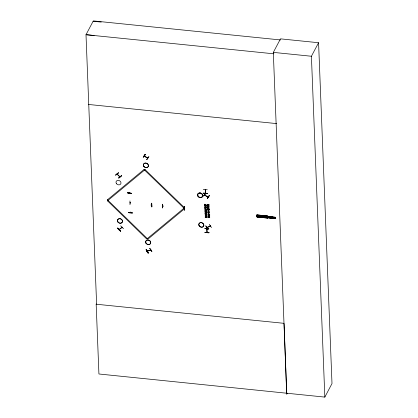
<?xml version="1.0" encoding="UTF-8"?>
<svg xmlns="http://www.w3.org/2000/svg" width="418" height="418" viewBox="0 0 418 418"><rect width="100%" height="100%" fill="white"/><g stroke="black" fill="none" stroke-linecap="round" stroke-linejoin="round"><path stroke-width="0.63" d="M205.17 194.731L205.071 194.877M208.253 196.988L204.71 194.934L204.924 194.574M117.035 174.019L119.992 176.882L120.159 176.521M119.736 176.422L119.95 176.323M205.75 208.483C206.037 209.658 204.235 209.261 205.045 208.41M208.577 208.556C208.859 209.737 207.056 209.334 207.871 208.488M205.969 209.131L206.001 208.504L204.987 208.525M207.448 193.649C199.24 192.499 205.081 194.109 207.5 193.341M205.583 208.467L205.254 209.073L205.228 208.43M204.961 232.481L209 232.889L209.042 232.591M204.956 232.33L209.042 232.627L204.956 232.497M208.404 208.54L208.08 209.146L208.049 208.504M256.887 214.941L267.875 216.069L267.933 217.882L256.95 216.738M256.934 215.343L267.886 216.425L256.913 215.526L256.903 215.244L267.865 216.482L267.823 216.001L256.887 214.894L256.898 215.176L267.834 216.252M256.965 216.451L267.875 217.464L267.896 218.102L256.96 216.989L256.986 216.414M256.981 216.827L267.881 217.747M267.896 218.102L256.96 216.952M268.393 216.874L275.687 217.616L268.372 216.743L275.655 217.308M268.403 217.721L275.734 218.551L268.403 217.799L268.398 216.597L275.692 217.339L275.708 218.698L268.403 217.694L275.718 218.588M132.417 212.945L128.378 212.673L132.417 213.102L132.469 212.804L128.425 212.396M205.092 204.919C203.556 202.944 206.131 205.452 205.813 204.59A0.69 0.575 27.9 0 0 205.672 204.318L206.032 204.392M208.195 213.885L208.289 214.502L207.986 214.596L208.091 213.807L208.781 214.465L209.01 214.183A0.69 0.575 27.9 0 0 208.869 213.911L208.927 213.786M206.116 206.842L205.886 207.203L206.137 207.109M206.947 229.205L206.826 228.986M207.077 232.434L206.915 228.886M209.967 226.107L210.406 225.751M210.379 226.065L206.936 227.496L207.088 227.23M268.403 216.832L275.702 217.579L268.372 216.79M275.697 218.462L268.398 217.538L268.44 217.809M205.181 189.626L205.311 189.411M205.504 193.231L203.509 196.131L205.635 192.985M206.978 232.215L206.753 228.86M206.868 232.136L207.171 231.985M150.867 249.849L147.193 251.265L150.83 249.865M129.57 193.597L129.533 193.241L129.747 193.581M207.584 204.407C206.915 205.395 209.371 205.055 208.483 205.259C208.274 205.86 207.516 206.513 207.918 205.217M207.777 209.261L207.856 209.883L208.89 209.92M205.907 209.235L205.693 208.592M207.814 208.598C208.551 207.344 209.491 210.285 208.561 208.676M121.931 227.46L119.12 229.519L119.261 229.268M122.155 227.23L119.229 229.639L119.616 229.221M122.056 227.449L121.758 227.685L122.051 227.131M207.777 204.423L207.772 204.872L208.692 204.872M207.971 209.277L207.965 209.726L208.88 209.726M204.872 205.525L204.914 206.466L205.902 206.57A0.549 0.46 27.9 0 0 206.064 206.314C205.755 204.695 204.658 207.521 205.107 205.546M207.683 205.191L207.72 206.131L208.707 206.236A0.549 0.46 27.9 0 0 208.869 205.985L208.164 205.337M205.254 215.098L205.29 216.038L206.278 216.143A0.549 0.46 27.9 0 0 206.44 215.887C206.131 214.256 205.034 217.104 205.489 215.118M115.702 175.121L118.461 172.843L115.765 175.006M117.233 173.747C116.58 173.595 119.564 177.122 120.191 176.605M117.364 174.337L117.531 173.977M118.722 177.869L118.827 178.136L121.581 175.858L121.476 175.591M184.693 208.629L147.883 239.169L107.405 199.767M119.893 176.318L119.658 176.595M184.651 207.631L146.77 239.059L107.442 200.765M121.492 175.617L118.712 178.005L121.466 175.727M143.243 157.184L145.187 154.252L143.301 157.069M144.445 155.538C143.573 156.301 147.737 158.657 147.847 157.873M147.831 157.821L147.611 158.176L144.539 155.559M145.37 154.388L143.233 157.137M144.78 155.726L144.555 156.076L144.79 155.778M147.47 157.696L147.371 158.009L147.596 157.659M146.739 159.43L146.87 159.671L148.865 156.64M129.658 193.038L129.554 193.273M148.86 156.771L146.734 159.561M129.799 193.053L129.533 193.597M129.721 193.602L129.846 193.132M129.737 193.633L129.852 193.382M107.316 199.935L144.126 169.394M131.644 193.456L127.6 192.823L131.707 193.346M107.353 200.938L145.234 169.509M129.956 200.948L129.993 204.674M130.123 202.62L130.432 202.986L130.024 202.944M130.165 202.589L130.17 202.772M130.379 202.996L130.5 202.72M117.792 228.024C117.176 228.322 120.447 231.609 120.687 230.935M123.503 228.719L120.624 225.804M119.443 229.294L119.13 229.492L119.459 229.111M121.962 227.146L122.019 227.47M130.411 212.119L130.322 212.684L130.552 212.135M130.599 212.177L130.463 212.699L130.604 212.428M151.708 204.94L151.18 205.123L151.222 204.825M151.154 205.092L151.337 204.742M151.703 204.815L151.52 205.17L151.619 204.768M151.765 203.273L151.886 206.915L151.624 203.164M162.602 204.23L162.315 204.318L162.435 207.95C163.119 204.705 162.147 201.565 162.644 207.939M162.785 205.87L162.602 206.22L163.114 206.069M162.968 206.299L163.109 205.938L162.686 206.246M146.279 249.515C145.636 249.677 147.935 253.554 148.296 252.916M147.298 251.37L147.591 250.915M147.648 250.936L147.611 251.265M149.717 248.287L151.933 251.615L149.775 248.255M150.705 249.724L150.396 250.21L150.799 249.729M183.962 208.201L183.915 208.054M183.957 208.018L183.774 208.373L184.328 208.221M184.233 208.049L184.139 208.451L184.322 208.096M184.359 210.071L184.244 206.44L184.338 210.061M273.32 52.381L280.483 38.853L318.579 42.73L331.996 383.578L324.838 397.1L286.743 393.223L273.32 52.381L311.415 56.252L318.579 42.73M203.258 189.411L207.302 189.756M203.399 193.043L207.495 193.377M205.578 192.693L205.348 193.241L205.311 189.448M205.301 189.735L205.201 189.934M205.504 193.21L205.452 189.427M205.363 190.028L205.504 189.756M204.83 194.558C204.24 195.028 208.138 198.043 208.305 196.716M208.002 196.564L207.845 196.92L208.059 196.559M209.402 195.702L207.427 198.613L207.291 198.372M208.321 196.768L208.091 197.071M207.234 198.487L209.261 195.478L207.276 198.487M205.092 204.909L204.998 204.292M206.513 205.588C207.103 205.013 204.475 206.163 204.778 205.102M204.94 204.407L205.713 205.092L205.959 204.219M205.353 205.672L206.09 205.896M206.142 207.302L204.804 207.281L204.857 206.978M205.525 205.875C206.492 206.116 205.076 207.072 205.588 205.76M206.173 208.059L204.83 208.044L204.883 207.736M204.794 207.088L205.703 207.182L205.886 206.67M204.825 207.85L205.734 207.945L205.917 207.427M205.912 207.96L206.142 207.453M206.764 210.39L204.919 210.322L205.034 210.019M205.144 210.149C204.904 208.545 207.244 210.865 205.207 210.035M205.154 211.356L205.019 211.147M207.48 207.192L207.255 207.171M208.629 204.987L208.676 204.517M208.822 206.79L208.932 206.487L208.822 206.79A0.59 0.496 27.9 0 1 208.916 207.176L207.903 207.401L207.83 206.57M208.336 205.546C209.293 205.755 207.892 206.769 208.394 205.431M209.235 204.93L208.807 205.003L208.854 204.533M206.074 211.445C206.544 212.412 204.559 212.156 205.337 211.372M206.758 210.197L206.121 210.129M208.707 206.659C209.178 207.605 207.265 207.375 208.007 206.586M206.382 213.342C202.558 213.164 208.357 213.399 205.066 212.307M208.995 208.138L207.657 208.117L207.709 207.814M208.817 205.196L209.246 205.123M206.34 213.932C206.894 213.373 204.82 214.486 205.113 213.493M205.097 211.466L205.342 212.229L206.283 211.968A0.601 0.502 27.9 0 0 206.194 211.581L206.257 211.466M206.947 215.051C202.234 214.831 208.488 215.024 205.128 213.964M207.647 207.924L208.556 208.018L208.739 207.5M206.194 211.581L206.748 211.633L206.8 211.33M208.99 207.945L208.739 208.039L208.916 207.72M209.141 211.79C205.316 211.612 211.116 211.848 207.824 210.75M205.729 215.244L206.466 215.469M206.607 213.635L206.555 213.969L206.826 213.655M208.822 209.841L209.01 209.23M205.902 215.448C206.863 215.657 205.457 216.676 205.964 215.333M209.428 209.784L209 209.857L209.047 209.387M206.941 214.857C206.053 215.401 206.633 213.462 205.071 214.079M207.041 217.329L205.196 217.261L205.306 216.963M205.421 217.094C205.175 215.484 207.521 217.804 205.478 216.979M209.005 210.05L209.434 209.977M209.131 211.597L208.89 211.033L207.767 210.865M207.03 217.135C206.863 217.574 205.191 215.087 205.186 217.083M208.138 213.995L208.916 214.68L209.157 213.812M209.549 217.381L207.992 216.665L208.044 216.325M209.622 215.27L209.664 216.054A0.564 0.47 27.9 0 1 209.496 216.263C208.253 215.479 208.237 215.688 208.138 216.101M209.711 215.176C210.165 214.523 208.979 215.709 209.099 214.815M209.794 217.595L208.028 217.532L208.08 217.229M209.731 217.71L208.404 216.55M208.075 216.21C207.448 213.739 210.029 217.391 209.35 215.244M209.7 216.801C210.061 216.268 208.937 217.208 208.347 216.665M204.804 228.662L208.843 228.871M207.15 227.397L207.38 227.141M207.391 227.46L207.323 227.126M206.711 228.933L206.858 228.662M206.999 228.677L206.743 229.184M208.148 229.095L207.903 229.294L205.849 225.882M209.93 226.122L210.082 225.856M210.332 226.133L210.484 225.866M211.518 227.549L209.266 224.32M272.337 216.952L272.384 218.165M273.079 217.026L273.126 218.238M273.733 217.094L273.785 218.3M274.474 217.167L274.521 218.379M274.971 217.219L275.018 218.431M286.743 393.223L98.925 373.99L96.171 304.163L96.615 304.21L86.003 34.704L93.313 20.9L280.546 39.95M287.286 393.207L286.696 394.32L284.078 323.987M151.149 204.966L151.562 205.133M183.768 208.248L184.218 208.295M210.364 226.112L207.093 227.596M117.578 228.254L120.478 231.154M120.624 231.044L117.73 228.124L120.619 231.034M206.058 210.244C206.779 209.246 204.371 209.152 204.914 210.139M206.168 213.248L206.199 212.637L205.003 212.417M207.903 229.289L205.693 225.96M146.028 249.698L148.05 253.089M151.191 204.972L151.546 204.992M118.493 172.718L115.697 175.074M206.09 212.135L205.4 212.119M209.042 214.925L209.7 214.951M93.104 21.292L101.271 22.076M94.17 35.488L86.003 34.704L273.884 53.823M96.615 304.257L96.177 304.215L284.057 323.333M88.308 104.437L276.632 123.603M204.721 205.212L206.502 205.395M207.767 206.685L207.37 206.743L207.422 207.297M207.945 206.701L208.65 206.774M207.992 208.619L208.347 208.65M205.165 208.54L205.52 208.577M204.961 211.262L206.743 211.44M205.28 211.487L206.017 211.56M205.05 213.608L206.33 213.739M209.564 215.385L209.293 215.369M207.986 216.435L209.69 216.613M208.018 217.344L209.491 217.496M204.81 228.609L208.833 228.871M130.447 212.334L130.458 212.657M205.604 209.308L206.262 209.7M205.896 212.391L206.257 212.522M205.959 214.053L206.252 214.136M208.509 211.921L209.01 212.114A0.522 0.439 27.9 0 1 209.152 212.292M208.603 208.368L209.026 208.681M184.375 206.549L184.275 210.17M151.588 203.247L151.661 206.894M206.152 216.305L206.534 216.644M145.145 169.677L184.563 207.798M144.038 169.562L184.604 208.796M117.766 228.045L120.661 230.955M256.95 216.707L256.939 214.956M146.248 249.53L148.265 252.932M207.197 207.286L207.349 206.518L208.88 206.785M311.415 56.252L324.838 397.1M269.135 216.676L269.182 217.882M266.752 215.954L266.825 217.768M266.015 215.876L266.083 217.694M264.902 215.766L264.975 217.579M263.92 215.667L263.988 217.485M262.807 215.552L262.88 217.37M258.047 215.066L258.12 216.885M207.798 212.37L208.091 212.945L208.979 212.971A0.528 0.444 27.9 0 0 209.136 212.725L209.131 212.506A0.522 0.439 27.9 0 0 208.953 212.224L207.955 212.125A0.522 0.439 27.9 0 0 207.798 212.37M208.958 212.6C207.798 213.629 207.892 211.325 208.958 212.6M127.657 192.897L131.696 193.33L127.657 192.897M146.211 249.609L148.212 253.021L146.211 249.609M116.376 183.528A2.592 2.168 27.9 0 0 120.708 183.967A2.592 2.168 27.9 0 0 118.409 180.367A2.592 2.168 27.9 0 0 116.376 183.528M117.834 221.906A2.597 2.168 27.9 0 0 122.176 222.35A2.597 2.168 27.9 0 0 119.872 218.739A2.597 2.168 27.9 0 0 117.834 221.906M117.876 221.822A2.597 2.168 27.9 0 0 122.223 222.266A2.597 2.168 27.9 0 0 119.914 218.661A2.597 2.168 27.9 0 0 117.876 221.822M198.007 196.225A2.612 2.184 27.9 0 0 202.375 196.669A2.612 2.184 27.9 0 0 200.06 193.043A2.612 2.184 27.9 0 0 198.007 196.225A2.612 2.184 27.9 0 0 202.401 196.622A2.592 2.168 27.9 0 0 200.102 192.975A2.592 2.168 27.9 0 0 198.069 196.131A2.592 2.168 27.9 0 0 202.406 196.575A2.612 2.184 27.9 0 0 200.086 192.991A2.612 2.184 27.9 0 0 198.033 196.178M199.172 225.84A2.612 2.184 27.9 0 0 203.545 226.284A2.612 2.184 27.9 0 0 201.225 222.658A2.612 2.184 27.9 0 0 199.172 225.84M199.198 225.788A2.612 2.184 27.9 0 0 203.571 226.237A2.612 2.184 27.9 0 0 201.251 222.606A2.612 2.184 27.9 0 0 199.198 225.788M146.039 243.219A2.612 2.184 27.9 0 0 150.412 243.668A2.612 2.184 27.9 0 0 148.092 240.036A2.612 2.184 27.9 0 0 146.039 243.219M146.075 243.177A2.592 2.168 27.9 0 0 150.412 243.621A2.592 2.168 27.9 0 0 148.113 240.021A2.592 2.168 27.9 0 0 146.075 243.177M143.75 166.291A2.602 2.174 27.9 0 0 148.103 166.735A2.602 2.174 27.9 0 0 145.793 163.124A2.602 2.174 27.9 0 0 143.75 166.291M143.797 166.207A2.602 2.174 27.9 0 0 148.15 166.646A2.602 2.174 27.9 0 0 145.84 163.036A2.602 2.174 27.9 0 0 143.797 166.207"/></g></svg>
